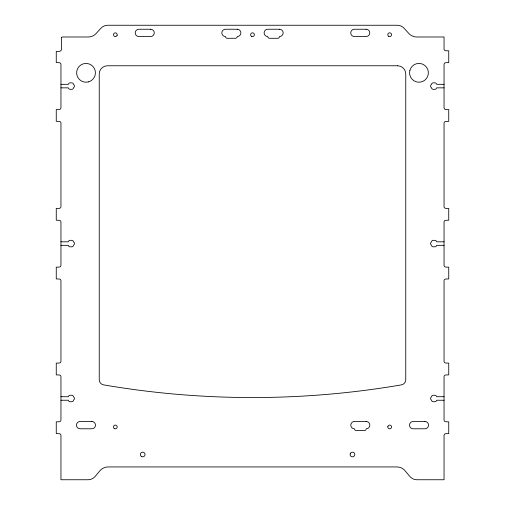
<?xml version="1.0" encoding="UTF-8"?>
<svg xmlns="http://www.w3.org/2000/svg" width="505" height="505" viewBox="0 0 505 505"><rect width="100%" height="100%" fill="white"/><g stroke="black" fill="none" stroke-linecap="round" stroke-linejoin="round"><path stroke-width="0.76" d="M60.953 84.322L68.377 84.322A1.761 1.761 0 0 1 70.113 82.858L71.754 82.858A1.761 1.761 0 0 1 73.496 84.322L73.496 84.512A1.761 1.761 0 0 1 73.496 87.655L73.496 87.845A1.761 1.761 0 0 1 71.754 89.316L70.113 89.316A1.761 1.761 0 0 1 68.377 87.845L60.953 87.845M444.047 84.322L436.623 84.322A1.761 1.761 0 0 0 434.887 82.858L433.246 82.858A1.761 1.761 0 0 0 431.504 84.322L431.504 84.512A1.761 1.761 0 0 0 431.504 87.655L431.504 87.845A1.761 1.761 0 0 0 433.246 89.316L434.887 89.316A1.761 1.761 0 0 0 436.623 87.845L444.047 87.845M60.953 241.813L68.377 241.813A1.761 1.761 0 0 1 70.113 240.342L71.754 240.342A1.761 1.761 0 0 1 73.496 241.813L73.496 242.002A1.761 1.761 0 0 1 73.496 245.146L73.496 245.335A1.761 1.761 0 0 1 71.754 246.806L70.113 246.806A1.761 1.761 0 0 1 68.377 245.335L60.953 245.335M444.047 241.813L436.623 241.813A1.761 1.761 0 0 0 434.887 240.342L433.246 240.342A1.761 1.761 0 0 0 431.504 241.813L431.504 242.002A1.761 1.761 0 0 0 431.504 245.146L431.504 245.335A1.761 1.761 0 0 0 433.246 246.806L434.887 246.806A1.761 1.761 0 0 0 436.623 245.335L444.047 245.335M60.953 396.722L68.377 396.722A1.761 1.761 0 0 1 70.113 395.251L71.754 395.251A1.761 1.761 0 0 1 73.496 396.722L73.496 396.911A1.761 1.761 0 0 1 73.496 400.048L73.496 400.244A1.761 1.761 0 0 1 71.754 401.709L70.113 401.709A1.761 1.761 0 0 1 68.377 400.244L60.953 400.244M444.047 396.722L436.623 396.722A1.761 1.761 0 0 0 434.887 395.251L433.246 395.251A1.761 1.761 0 0 0 431.504 396.722L431.504 396.911A1.761 1.761 0 0 0 431.504 400.048L431.504 400.244A1.761 1.761 0 0 0 433.246 401.709L434.887 401.709A1.761 1.761 0 0 0 436.623 400.244L444.047 400.244M61.547 37.503L61.541 48.985A2.348 2.348 0 0 1 59.274 51.333L56.257 51.441L56.257 62.595L59.249 62.702A1.761 1.761 0 0 1 60.953 64.463L60.953 107.71A1.761 1.761 0 0 1 59.249 109.471L56.257 109.572L56.257 121.32L59.249 121.421A1.761 1.761 0 0 1 60.953 123.182L60.953 206.595A1.761 1.761 0 0 1 59.249 208.357L56.257 208.458L56.257 220.205L59.249 220.306A1.761 1.761 0 0 1 60.953 222.067L60.953 265.314A1.761 1.761 0 0 1 59.249 267.076L56.257 267.183L56.257 278.924L59.249 279.031A1.761 1.761 0 0 1 60.953 280.793L60.953 361.264A1.761 1.761 0 0 1 59.249 363.026L56.257 363.133L56.257 374.874L59.249 374.981A1.761 1.761 0 0 1 60.953 376.743L60.953 419.983A1.761 1.761 0 0 1 59.249 421.744L56.257 421.852L56.257 433.593L59.249 433.7A1.761 1.761 0 0 1 60.953 435.462L60.953 479.75L88.009 479.75A9.393 9.393 0 0 0 95.205 476.392L99.971 470.717A10.567 10.567 0 0 1 108.064 466.942L396.936 466.942A10.567 10.567 0 0 1 405.029 470.717L409.795 476.392A9.393 9.393 0 0 0 416.991 479.75L444.047 479.75L444.047 435.462A1.761 1.761 0 0 1 445.751 433.7L448.743 433.593L448.743 421.852L445.751 421.744A1.761 1.761 0 0 1 444.047 419.983L444.047 376.743A1.761 1.761 0 0 1 445.751 374.981L448.743 374.874L448.743 363.133L445.751 363.026A1.761 1.761 0 0 1 444.047 361.264L444.047 280.793A1.761 1.761 0 0 1 445.751 279.031L448.743 278.924L448.743 267.183L445.751 267.076A1.761 1.761 0 0 1 444.047 265.314L444.047 222.067A1.761 1.761 0 0 1 445.751 220.306L448.743 220.205L448.743 208.458L445.751 208.357A1.761 1.761 0 0 1 444.047 206.595L444.047 123.182A1.761 1.761 0 0 1 445.751 121.421L448.743 121.32L448.743 109.572L445.751 109.471A1.761 1.761 0 0 1 444.047 107.71L444.047 64.463A1.761 1.761 0 0 1 445.751 62.702L448.743 62.595L448.743 50.853L445.751 50.746A1.761 1.761 0 0 1 444.047 48.985L444.047 36.991L416.732 36.991A10.567 10.567 0 0 1 408.936 33.564L404.126 28.305A9.393 9.393 0 0 0 397.195 25.25L107.805 25.25A9.393 9.393 0 0 0 100.874 28.305L96.064 33.564A10.567 10.567 0 0 1 88.268 36.991L62.128 36.991L61.547 37.503M350.173 453.894L350.173 455.106A2.348 2.348 0 0 0 353.79 456.425A2.348 2.348 0 0 0 353.79 452.575A2.348 2.348 0 0 0 350.173 453.894M409.896 70.384L409.58 72.815A9.393 9.393 0 0 0 422.944 81.33A9.393 9.393 0 0 0 425.014 65.618A9.393 9.393 0 0 0 409.896 70.384M387.859 426.473L387.796 426.959A1.881 1.881 0 0 0 390.466 428.663A1.881 1.881 0 0 0 390.883 425.519A1.881 1.881 0 0 0 387.859 426.473M117.046 35.419L116.958 35.647A1.881 1.881 0 0 1 113.997 36.032L113.448 34.706A1.881 1.881 0 0 1 117.141 34.22L117.173 34.46A1.408 1.408 0 0 1 117.046 35.419M88.457 81.892L86.027 82.208A9.393 9.393 0 0 1 77.511 68.844A9.393 9.393 0 0 1 93.223 66.774A9.393 9.393 0 0 1 88.457 81.892M150.616 29.246L138.875 29.246A3.642 3.642 0 0 0 135.233 32.882A3.642 3.642 0 0 0 138.875 36.524L150.616 36.524A3.642 3.642 0 0 0 154.259 32.882A3.642 3.642 0 0 0 150.616 29.246M237.23 29.246L225.489 29.246A3.642 3.642 0 0 0 221.846 32.882A3.642 3.642 0 0 0 225.489 36.524A1.761 1.761 0 0 0 227.25 38.285L235.469 38.285A1.761 1.761 0 0 0 237.23 36.524A3.642 3.642 0 0 0 240.872 32.882A3.642 3.642 0 0 0 237.23 29.246M279.511 29.246L267.77 29.246A3.642 3.642 0 0 0 264.128 32.882A3.642 3.642 0 0 0 267.77 36.524A1.761 1.761 0 0 0 269.531 38.285L277.75 38.285A1.761 1.761 0 0 0 279.511 36.524A3.642 3.642 0 0 0 283.154 32.882A3.642 3.642 0 0 0 279.511 29.246M366.125 29.246L354.384 29.246A3.642 3.642 0 0 0 350.741 32.882A3.642 3.642 0 0 0 354.384 36.524L366.125 36.524A3.642 3.642 0 0 0 369.767 32.882A3.642 3.642 0 0 0 366.125 29.246M397.542 65.77L107.458 65.77A8.219 8.219 0 0 0 99.239 73.989L99.239 379.672A5.284 5.284 0 0 0 103.632 384.879A881.402 881.402 0 0 0 401.368 384.879A5.284 5.284 0 0 0 405.761 379.672L405.761 73.989A8.219 8.219 0 0 0 397.542 65.77M91.841 421.498L80.093 421.498A3.642 3.642 0 0 0 76.457 425.141A3.642 3.642 0 0 0 80.093 428.783L91.841 428.783A3.642 3.642 0 0 0 95.483 425.141A3.642 3.642 0 0 0 91.841 421.498M366.182 421.498L354.441 421.498A3.642 3.642 0 0 0 350.798 425.141A3.642 3.642 0 0 0 354.441 428.783A1.761 1.761 0 0 0 356.202 430.544L364.421 430.544A1.761 1.761 0 0 0 366.182 428.783A3.642 3.642 0 0 0 369.824 425.141A3.642 3.642 0 0 0 366.182 421.498M424.907 421.498L413.159 421.498A3.642 3.642 0 0 0 409.517 425.141A3.642 3.642 0 0 0 413.159 428.783L424.907 428.783A3.642 3.642 0 0 0 428.543 425.141A3.642 3.642 0 0 0 424.907 421.498M251.559 36.328A1.881 1.881 0 0 0 254.381 34.706A1.881 1.881 0 0 0 251.559 33.078A1.881 1.881 0 0 0 251.559 36.328M114.389 428.587A1.881 1.881 0 0 0 117.204 426.959A1.881 1.881 0 0 0 114.389 425.33A1.881 1.881 0 0 0 114.389 428.587M388.73 36.328A1.881 1.881 0 0 0 391.552 34.706A1.881 1.881 0 0 0 388.73 33.078A1.881 1.881 0 0 0 388.73 36.328M141.52 456.533A2.348 2.348 0 0 0 145.042 454.5A2.348 2.348 0 0 0 141.52 452.467A2.348 2.348 0 0 0 141.52 456.533"/></g></svg>
